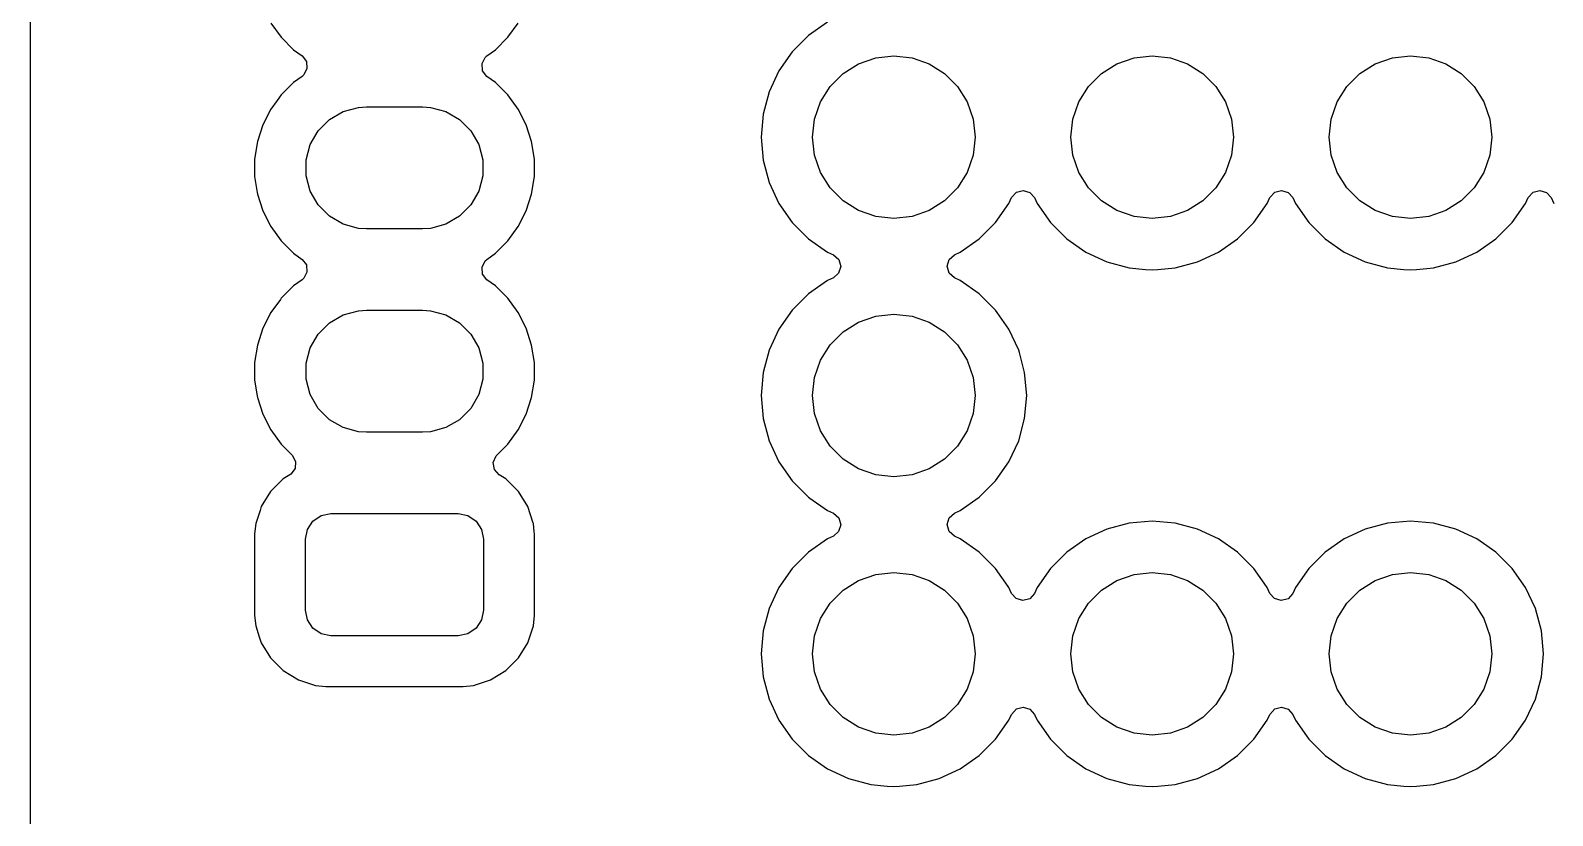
# Model space of a CAD drawing. Extents: x 0.77 to 3.27, y -3.37 to -0.68.
# Drawn here: x 0.772 to 1.362, y -2.227 to -1.923 of the extents above; entities that cross this region are included whole.
import ezdxf

# ---------------------------------------------------------------- set-up
doc = ezdxf.new("R2010")
doc.units = 0
doc.header["$MEASUREMENT"] = 0
doc.layers.add('BLACK', color=7, linetype='CONTINUOUS')

msp = doc.modelspace()

# ---------------------------------------------------------------- linework, layer by layer
at = {"layer": 'BLACK', "linetype": 'CONTINUOUS'}
for p, q in [((0.77246, -2.27822), (0.77246, -1.73675)), ((0.8655, -1.92035), (0.86951, -1.92586)), ((0.95726, -1.92586), (0.96127, -1.92035)), ((1.08099, -1.91999), (1.07366, -1.92513)), ((0.86951, -1.92586), (0.87433, -1.93069)), ((0.95244, -1.93069), (0.95726, -1.92586)), ((1.07366, -1.92513), (1.06732, -1.93147)), ((0.87433, -1.93069), (0.87433, -1.93069)), ((0.87433, -1.93069), (0.8776, -1.93306)), ((0.94917, -1.93306), (0.95244, -1.93069)), ((1.06732, -1.93147), (1.06218, -1.93881)), ((0.8776, -1.93306), (0.87928, -1.93524)), ((0.87951, -1.93798), (0.87823, -1.94041)), ((0.87928, -1.93524), (0.87951, -1.93798)), ((0.94726, -1.93604), (0.94854, -1.93361)), ((0.94749, -1.93878), (0.94726, -1.93604)), ((0.94854, -1.93361), (0.94917, -1.93306)), ((1.08706, -1.93988), (1.09303, -1.93613)), ((1.09303, -1.93613), (1.09968, -1.9338)), ((1.09968, -1.9338), (1.10669, -1.93301)), ((1.10669, -1.93301), (1.1137, -1.9338)), ((1.1137, -1.9338), (1.12036, -1.93613)), ((1.12036, -1.93613), (1.12633, -1.93988)), ((1.18706, -1.93988), (1.19303, -1.93613)), ((1.19303, -1.93613), (1.19968, -1.9338)), ((1.19968, -1.9338), (1.20669, -1.93301)), ((1.20669, -1.93301), (1.2137, -1.9338)), ((1.2137, -1.9338), (1.22036, -1.93613)), ((1.22036, -1.93613), (1.22633, -1.93988)), ((1.28706, -1.93988), (1.29303, -1.93613)), ((1.29303, -1.93613), (1.29968, -1.9338)), ((1.29968, -1.9338), (1.30669, -1.93301)), ((1.30669, -1.93301), (1.3137, -1.9338)), ((1.3137, -1.9338), (1.32036, -1.93613)), ((1.32036, -1.93613), (1.32633, -1.93988)), ((0.87433, -1.94333), (0.86951, -1.94815)), ((0.8776, -1.94096), (0.87433, -1.94333)), ((0.87433, -1.94333), (0.87433, -1.94333)), ((0.87823, -1.94041), (0.8776, -1.94096)), ((0.94917, -1.94096), (0.94749, -1.93878)), ((0.95244, -1.94333), (0.94917, -1.94096)), ((0.95726, -1.94815), (0.95244, -1.94333)), ((1.06218, -1.93881), (1.0584, -1.94693)), ((1.06218, -1.93881), (1.06218, -1.93881)), ((1.08207, -1.94487), (1.08706, -1.93988)), ((1.12633, -1.93988), (1.13132, -1.94487)), ((1.18207, -1.94487), (1.18706, -1.93988)), ((1.22633, -1.93988), (1.23132, -1.94487)), ((1.28207, -1.94487), (1.28706, -1.93988)), ((1.32633, -1.93988), (1.33132, -1.94487)), ((0.86951, -1.94815), (0.8679, -1.95037)), ((0.86951, -1.94815), (0.86951, -1.94815)), ((0.86951, -1.94815), (0.86951, -1.94815)), ((0.96127, -1.95367), (0.95726, -1.94815)), ((1.0584, -1.94693), (1.05608, -1.95558)), ((1.0584, -1.94693), (1.0584, -1.94693)), ((1.07832, -1.95084), (1.08207, -1.94487)), ((1.13132, -1.94487), (1.13507, -1.95084)), ((1.17832, -1.95084), (1.18207, -1.94487)), ((1.23132, -1.94487), (1.23507, -1.95084)), ((1.27832, -1.95084), (1.28207, -1.94487)), ((1.33132, -1.94487), (1.33507, -1.95084)), ((0.8655, -1.95367), (0.86241, -1.95975)), ((0.8679, -1.95037), (0.8655, -1.95367)), ((0.88818, -1.95764), (0.89352, -1.95455)), ((0.89352, -1.95455), (0.89948, -1.95296)), ((0.89948, -1.95296), (0.90256, -1.95276)), ((0.90256, -1.95276), (0.92421, -1.95276)), ((0.92421, -1.95276), (0.9273, -1.95296)), ((0.9273, -1.95296), (0.93325, -1.95455)), ((0.93325, -1.95455), (0.93859, -1.95764)), ((0.96437, -1.95975), (0.96127, -1.95367)), ((1.05608, -1.95558), (1.0553, -1.9645)), ((1.05608, -1.95558), (1.05608, -1.95558)), ((1.07599, -1.9575), (1.07832, -1.95084)), ((1.13507, -1.95084), (1.1374, -1.9575)), ((1.17599, -1.9575), (1.17832, -1.95084)), ((1.23507, -1.95084), (1.2374, -1.9575)), ((1.27599, -1.9575), (1.27832, -1.95084)), ((1.33507, -1.95084), (1.3374, -1.9575)), ((0.86241, -1.95975), (0.8603, -1.96623)), ((0.88074, -1.96734), (0.88382, -1.962)), ((0.88382, -1.962), (0.88818, -1.95764)), ((0.93859, -1.95764), (0.94295, -1.962)), ((0.94295, -1.962), (0.94604, -1.96734)), ((0.96647, -1.96623), (0.96437, -1.95975)), ((1.0752, -1.9645), (1.07599, -1.9575)), ((1.1374, -1.9575), (1.13819, -1.9645)), ((1.1752, -1.9645), (1.17599, -1.9575)), ((1.2374, -1.9575), (1.23819, -1.9645)), ((1.2752, -1.9645), (1.27599, -1.9575)), ((1.3374, -1.9575), (1.33819, -1.9645)), ((0.8603, -1.96623), (0.85923, -1.97297)), ((0.87914, -1.97329), (0.88074, -1.96734)), ((0.94604, -1.96734), (0.94763, -1.97329)), ((0.96754, -1.97297), (0.96647, -1.96623)), ((1.0553, -1.9645), (1.0553, -1.9645)), ((1.0553, -1.9645), (1.05608, -1.97343)), ((1.07599, -1.97151), (1.0752, -1.9645)), ((1.13819, -1.9645), (1.1374, -1.97151)), ((1.17599, -1.97151), (1.1752, -1.9645)), ((1.23819, -1.9645), (1.2374, -1.97151)), ((1.27599, -1.97151), (1.2752, -1.9645)), ((1.33819, -1.9645), (1.3374, -1.97151)), ((0.85923, -1.97297), (0.85923, -1.97979)), ((0.87914, -1.97946), (0.87914, -1.97329)), ((0.94763, -1.97329), (0.94763, -1.97946)), ((0.96754, -1.97979), (0.96754, -1.97297)), ((1.05608, -1.97343), (1.05608, -1.97343)), ((1.05608, -1.97343), (1.0584, -1.98208)), ((1.07832, -1.97817), (1.07599, -1.97151)), ((1.1374, -1.97151), (1.13507, -1.97817)), ((1.17832, -1.97817), (1.17599, -1.97151)), ((1.2374, -1.97151), (1.23507, -1.97817)), ((1.27832, -1.97817), (1.27599, -1.97151)), ((1.3374, -1.97151), (1.33507, -1.97817)), ((0.88074, -1.98542), (0.87914, -1.97946)), ((0.94763, -1.97946), (0.94604, -1.98542)), ((1.08207, -1.98414), (1.07832, -1.97817)), ((1.13507, -1.97817), (1.13132, -1.98414)), ((1.18207, -1.98414), (1.17832, -1.97817)), ((1.23507, -1.97817), (1.23132, -1.98414)), ((1.28207, -1.98414), (1.27832, -1.97817)), ((1.33507, -1.97817), (1.33132, -1.98414)), ((0.85923, -1.97979), (0.8602, -1.98592)), ((0.88382, -1.99076), (0.88074, -1.98542)), ((0.94604, -1.98542), (0.94295, -1.99076)), ((0.96647, -1.98652), (0.96754, -1.97979)), ((1.0584, -1.98208), (1.0584, -1.98208)), ((1.0584, -1.98208), (1.06218, -1.9902)), ((1.08706, -1.98913), (1.08207, -1.98414)), ((1.13132, -1.98414), (1.12633, -1.98913)), ((1.15409, -1.98585), (1.15673, -1.9851)), ((1.15673, -1.9851), (1.15936, -1.9859)), ((1.18706, -1.98913), (1.18207, -1.98414)), ((1.23132, -1.98414), (1.22633, -1.98913)), ((1.25409, -1.98585), (1.25673, -1.9851)), ((1.25673, -1.9851), (1.25936, -1.9859)), ((1.28706, -1.98913), (1.28207, -1.98414)), ((1.33132, -1.98414), (1.32633, -1.98913)), ((1.35409, -1.98585), (1.35673, -1.9851)), ((1.35673, -1.9851), (1.35936, -1.9859)), ((0.8602, -1.98592), (0.8603, -1.98652)), ((0.8603, -1.98652), (0.86241, -1.99301)), ((0.88818, -1.99512), (0.88382, -1.99076)), ((0.94295, -1.99076), (0.93859, -1.99512)), ((0.96437, -1.99301), (0.96647, -1.98652)), ((1.06218, -1.9902), (1.06218, -1.9902)), ((1.06218, -1.9902), (1.06732, -1.99754)), ((1.09303, -1.99288), (1.08706, -1.98913)), ((1.12633, -1.98913), (1.12036, -1.99288)), ((1.14606, -1.99754), (1.1512, -1.9902)), ((1.1512, -1.9902), (1.15227, -1.98792)), ((1.15227, -1.98792), (1.15409, -1.98585)), ((1.15936, -1.9859), (1.16112, -1.98792)), ((1.16112, -1.98792), (1.16218, -1.9902)), ((1.16218, -1.9902), (1.16218, -1.9902)), ((1.16218, -1.9902), (1.16732, -1.99754)), ((1.19303, -1.99288), (1.18706, -1.98913)), ((1.22633, -1.98913), (1.22036, -1.99288)), ((1.24606, -1.99754), (1.2512, -1.9902)), ((1.2512, -1.9902), (1.25227, -1.98792)), ((1.25227, -1.98792), (1.25409, -1.98585)), ((1.25936, -1.9859), (1.26112, -1.98792)), ((1.26112, -1.98792), (1.26218, -1.9902)), ((1.26218, -1.9902), (1.26218, -1.9902)), ((1.26218, -1.9902), (1.26732, -1.99754)), ((1.29303, -1.99288), (1.28706, -1.98913)), ((1.32633, -1.98913), (1.32036, -1.99288)), ((1.34606, -1.99754), (1.3512, -1.9902)), ((1.3512, -1.9902), (1.35227, -1.98792)), ((1.35227, -1.98792), (1.35409, -1.98585)), ((1.35936, -1.9859), (1.36112, -1.98792)), ((1.36112, -1.98792), (1.36218, -1.9902)), ((0.86241, -1.99301), (0.8655, -1.99909)), ((0.89352, -1.9982), (0.88818, -1.99512)), ((0.93859, -1.99512), (0.93325, -1.9982)), ((0.96127, -1.99909), (0.96437, -1.99301)), ((1.09968, -1.99521), (1.09303, -1.99288)), ((1.10669, -1.996), (1.09968, -1.99521)), ((1.1137, -1.99521), (1.10669, -1.996)), ((1.12036, -1.99288), (1.1137, -1.99521)), ((1.19968, -1.99521), (1.19303, -1.99288)), ((1.20669, -1.996), (1.19968, -1.99521)), ((1.2137, -1.99521), (1.20669, -1.996)), ((1.22036, -1.99288), (1.2137, -1.99521)), ((1.29968, -1.99521), (1.29303, -1.99288)), ((1.30669, -1.996), (1.29968, -1.99521)), ((1.3137, -1.99521), (1.30669, -1.996)), ((1.32036, -1.99288), (1.3137, -1.99521)), ((0.8655, -1.99909), (0.86951, -2.0046)), ((0.89948, -1.9998), (0.89352, -1.9982)), ((0.90256, -2), (0.89948, -1.9998)), ((0.92421, -2), (0.90256, -2)), ((0.9273, -1.9998), (0.92421, -2)), ((0.93325, -1.9982), (0.9273, -1.9998)), ((0.95726, -2.0046), (0.96127, -1.99909)), ((1.06732, -1.99754), (1.07366, -2.00388)), ((1.13973, -2.00388), (1.14606, -1.99754)), ((1.16732, -1.99754), (1.17366, -2.00388)), ((1.23973, -2.00388), (1.24606, -1.99754)), ((1.26732, -1.99754), (1.27366, -2.00388)), ((1.33973, -2.00388), (1.34606, -1.99754)), ((0.86951, -2.0046), (0.87433, -2.00943)), ((0.95244, -2.00943), (0.95726, -2.0046)), ((1.07366, -2.00388), (1.07366, -2.00388)), ((1.07366, -2.00388), (1.08099, -2.00901)), ((1.08099, -2.00901), (1.08328, -2.01008)), ((1.13011, -2.01008), (1.13239, -2.00901)), ((1.13239, -2.00901), (1.13973, -2.00388)), ((1.17366, -2.00388), (1.17366, -2.00388)), ((1.17366, -2.00388), (1.18099, -2.00901)), ((1.18099, -2.00901), (1.18911, -2.0128)), ((1.22427, -2.0128), (1.23239, -2.00901)), ((1.23239, -2.00901), (1.23973, -2.00388)), ((1.27366, -2.00388), (1.27366, -2.00388)), ((1.27366, -2.00388), (1.28099, -2.00901)), ((1.28099, -2.00901), (1.28911, -2.0128)), ((1.32427, -2.0128), (1.33239, -2.00901)), ((1.33239, -2.00901), (1.33973, -2.00388)), ((0.87433, -2.00943), (0.87433, -2.00943)), ((0.87433, -2.00943), (0.8776, -2.0118)), ((0.8776, -2.0118), (0.87928, -2.01398)), ((0.87928, -2.01398), (0.87951, -2.01672)), ((0.94726, -2.01478), (0.94854, -2.01235)), ((0.94749, -2.01752), (0.94726, -2.01478)), ((0.94854, -2.01235), (0.94917, -2.0118)), ((0.94917, -2.0118), (0.95244, -2.00943)), ((1.08328, -2.01008), (1.08534, -2.0119)), ((1.0861, -2.01454), (1.0853, -2.01718)), ((1.08534, -2.0119), (1.0861, -2.01454)), ((1.12729, -2.01447), (1.12808, -2.01183)), ((1.12804, -2.01711), (1.12729, -2.01447)), ((1.12808, -2.01183), (1.13011, -2.01008)), ((1.18911, -2.0128), (1.19777, -2.01512)), ((1.21562, -2.01512), (1.22427, -2.0128)), ((1.28911, -2.0128), (1.29777, -2.01512)), ((1.31562, -2.01512), (1.32427, -2.0128)), ((0.8776, -2.0197), (0.87433, -2.02207)), ((0.87823, -2.01915), (0.8776, -2.0197)), ((0.87951, -2.01672), (0.87823, -2.01915)), ((0.94917, -2.0197), (0.94749, -2.01752)), ((0.95244, -2.02207), (0.94917, -2.0197)), ((1.08099, -2.01999), (1.07366, -2.02513)), ((1.08328, -2.01893), (1.08099, -2.01999)), ((1.08099, -2.01999), (1.08099, -2.01999)), ((1.0853, -2.01718), (1.08328, -2.01893)), ((1.13011, -2.01893), (1.12804, -2.01711)), ((1.13239, -2.01999), (1.13011, -2.01893)), ((1.13973, -2.02513), (1.13239, -2.01999)), ((1.13239, -2.01999), (1.13239, -2.01999)), ((1.19777, -2.01512), (1.20414, -2.01568)), ((1.20414, -2.01568), (1.20669, -2.0159)), ((1.20669, -2.0159), (1.20892, -2.01571)), ((1.20669, -2.0159), (1.20669, -2.0159)), ((1.20669, -2.0159), (1.20669, -2.0159)), ((1.20892, -2.01571), (1.21562, -2.01512)), ((1.29777, -2.01512), (1.30414, -2.01568)), ((1.30414, -2.01568), (1.30669, -2.0159)), ((1.30669, -2.0159), (1.30892, -2.01571)), ((1.30669, -2.0159), (1.30669, -2.0159)), ((1.30669, -2.0159), (1.30669, -2.0159)), ((1.30892, -2.01571), (1.31562, -2.01512)), ((0.87433, -2.02207), (0.86951, -2.02689)), ((0.87433, -2.02207), (0.87433, -2.02207)), ((0.95726, -2.02689), (0.95244, -2.02207)), ((1.07366, -2.02513), (1.06732, -2.03147)), ((1.14606, -2.03147), (1.13973, -2.02513)), ((0.8655, -2.03241), (0.86241, -2.03849)), ((0.86919, -2.02733), (0.8655, -2.03241)), ((0.86951, -2.02689), (0.86919, -2.02733)), ((0.86951, -2.02689), (0.86951, -2.02689)), ((0.86951, -2.02689), (0.86951, -2.02689)), ((0.89352, -2.03329), (0.89948, -2.0317)), ((0.89948, -2.0317), (0.90256, -2.0315)), ((0.90256, -2.0315), (0.92421, -2.0315)), ((0.92421, -2.0315), (0.9273, -2.0317)), ((0.9273, -2.0317), (0.93325, -2.03329)), ((0.96127, -2.03241), (0.95726, -2.02689)), ((0.96437, -2.03849), (0.96127, -2.03241)), ((1.06732, -2.03147), (1.06218, -2.03881)), ((1.14673, -2.03241), (1.14606, -2.03147)), ((1.1512, -2.03881), (1.14673, -2.03241)), ((0.86241, -2.03849), (0.8603, -2.04497)), ((0.88382, -2.04074), (0.88818, -2.03638)), ((0.88818, -2.03638), (0.89352, -2.03329)), ((0.93325, -2.03329), (0.93859, -2.03638)), ((0.93859, -2.03638), (0.94295, -2.04074)), ((0.96647, -2.04497), (0.96437, -2.03849)), ((1.08706, -2.03988), (1.09303, -2.03613)), ((1.09303, -2.03613), (1.09968, -2.0338)), ((1.09968, -2.0338), (1.10669, -2.03301)), ((1.10669, -2.03301), (1.1137, -2.0338)), ((1.1137, -2.0338), (1.12036, -2.03613)), ((1.12036, -2.03613), (1.12633, -2.03988)), ((0.88074, -2.04608), (0.88382, -2.04074)), ((0.94295, -2.04074), (0.94604, -2.04608)), ((1.06218, -2.03881), (1.0584, -2.04693)), ((1.06218, -2.03881), (1.06218, -2.03881)), ((1.08207, -2.04487), (1.08706, -2.03988)), ((1.12633, -2.03988), (1.13132, -2.04487)), ((1.15499, -2.04693), (1.1512, -2.03881)), ((0.8603, -2.04497), (0.85923, -2.05171)), ((0.87914, -2.05203), (0.88074, -2.04608)), ((0.94604, -2.04608), (0.94763, -2.05203)), ((0.96754, -2.05171), (0.96647, -2.04497)), ((1.0584, -2.04693), (1.05608, -2.05558)), ((1.0584, -2.04693), (1.0584, -2.04693)), ((1.07832, -2.05084), (1.08207, -2.04487)), ((1.13132, -2.04487), (1.13507, -2.05084)), ((1.15526, -2.04792), (1.15499, -2.04693)), ((1.15499, -2.04693), (1.15499, -2.04693)), ((1.15731, -2.05558), (1.15526, -2.04792)), ((0.85923, -2.05171), (0.85923, -2.05853)), ((0.87914, -2.0582), (0.87914, -2.05203)), ((0.94763, -2.05203), (0.94763, -2.0582)), ((0.96754, -2.05853), (0.96754, -2.05171)), ((1.05608, -2.05558), (1.0553, -2.0645)), ((1.05608, -2.05558), (1.05608, -2.05558)), ((1.07599, -2.0575), (1.07832, -2.05084)), ((1.13507, -2.05084), (1.1374, -2.0575)), ((1.15809, -2.0645), (1.15731, -2.05558)), ((0.85923, -2.05853), (0.8602, -2.06466)), ((0.88074, -2.06416), (0.87914, -2.0582)), ((0.94763, -2.0582), (0.94604, -2.06416)), ((0.96647, -2.06526), (0.96754, -2.05853)), ((1.0752, -2.0645), (1.07599, -2.0575)), ((1.1374, -2.0575), (1.13819, -2.0645)), ((0.8602, -2.06466), (0.8603, -2.06526)), ((0.8603, -2.06526), (0.86241, -2.07175)), ((0.88382, -2.0695), (0.88074, -2.06416)), ((0.94604, -2.06416), (0.94295, -2.0695)), ((0.96437, -2.07175), (0.96647, -2.06526)), ((1.0553, -2.0645), (1.0553, -2.0645)), ((1.0553, -2.0645), (1.05608, -2.07343)), ((1.07599, -2.07151), (1.0752, -2.0645)), ((1.13819, -2.0645), (1.1374, -2.07151)), ((1.15731, -2.07343), (1.15809, -2.0645)), ((0.86241, -2.07175), (0.8655, -2.07783)), ((0.88818, -2.07386), (0.88382, -2.0695)), ((0.89352, -2.07694), (0.88818, -2.07386)), ((0.93859, -2.07386), (0.93325, -2.07694)), ((0.94295, -2.0695), (0.93859, -2.07386)), ((0.96127, -2.07783), (0.96437, -2.07175)), ((1.05608, -2.07343), (1.05608, -2.07343)), ((1.05608, -2.07343), (1.0584, -2.08208)), ((1.07832, -2.07817), (1.07599, -2.07151)), ((1.1374, -2.07151), (1.13507, -2.07817)), ((1.15499, -2.08208), (1.15731, -2.07343)), ((0.8655, -2.07783), (0.86951, -2.08334)), ((0.89948, -2.07854), (0.89352, -2.07694)), ((0.90256, -2.07874), (0.89948, -2.07854)), ((0.92421, -2.07874), (0.90256, -2.07874)), ((0.9273, -2.07854), (0.92421, -2.07874)), ((0.93325, -2.07694), (0.9273, -2.07854)), ((0.95726, -2.08334), (0.96127, -2.07783)), ((1.08207, -2.08414), (1.07832, -2.07817)), ((1.13507, -2.07817), (1.13132, -2.08414)), ((0.86951, -2.08334), (0.86951, -2.08334)), ((0.86951, -2.08334), (0.87375, -2.08758)), ((0.95303, -2.08758), (0.95726, -2.08334)), ((1.0584, -2.08208), (1.0584, -2.08208)), ((1.0584, -2.08208), (1.06218, -2.0902)), ((1.08706, -2.08913), (1.08207, -2.08414)), ((1.13132, -2.08414), (1.12633, -2.08913)), ((1.1512, -2.0902), (1.15499, -2.08208)), ((0.87375, -2.08758), (0.87506, -2.08999)), ((0.87506, -2.08999), (0.87487, -2.09274)), ((0.95163, -2.09042), (0.95273, -2.0879)), ((0.95208, -2.09314), (0.95163, -2.09042)), ((0.95273, -2.0879), (0.95303, -2.08758)), ((1.06218, -2.0902), (1.06218, -2.0902)), ((1.06218, -2.0902), (1.06732, -2.09754)), ((1.09303, -2.09288), (1.08706, -2.08913)), ((1.12633, -2.08913), (1.12036, -2.09288)), ((1.14606, -2.09754), (1.1512, -2.0902)), ((0.87033, -2.09674), (0.86544, -2.10163)), ((0.87286, -2.09518), (0.87033, -2.09674)), ((0.87322, -2.09494), (0.87286, -2.09518)), ((0.87487, -2.09274), (0.87322, -2.09494)), ((0.95392, -2.09518), (0.95208, -2.09314)), ((0.95644, -2.09674), (0.95392, -2.09518)), ((0.96133, -2.10163), (0.95644, -2.09674)), ((0.95644, -2.09674), (0.95644, -2.09674)), ((1.09968, -2.09521), (1.09303, -2.09288)), ((1.10669, -2.096), (1.09968, -2.09521)), ((1.1137, -2.09521), (1.10669, -2.096)), ((1.12036, -2.09288), (1.1137, -2.09521)), ((0.86544, -2.10163), (0.86182, -2.10751)), ((0.96495, -2.10751), (0.96133, -2.10163)), ((1.06732, -2.09754), (1.07366, -2.10388)), ((1.13973, -2.10388), (1.14606, -2.09754)), ((0.86132, -2.10901), (0.85965, -2.11406)), ((0.86182, -2.10751), (0.86132, -2.10901)), ((0.86182, -2.10751), (0.86182, -2.10751)), ((0.96707, -2.11389), (0.96495, -2.10751)), ((1.07366, -2.10388), (1.07419, -2.10425)), ((1.07419, -2.10425), (1.08099, -2.10901)), ((1.08099, -2.10901), (1.08328, -2.11008)), ((1.13011, -2.11008), (1.13239, -2.10901)), ((1.13239, -2.10901), (1.13973, -2.10388)), ((0.85965, -2.11406), (0.85923, -2.11811)), ((0.85965, -2.11406), (0.85965, -2.11406)), ((0.85965, -2.11406), (0.85965, -2.11406)), ((0.87969, -2.11631), (0.88182, -2.11312)), ((0.88182, -2.11312), (0.88501, -2.11099)), ((0.88501, -2.11099), (0.88878, -2.11024)), ((0.88878, -2.11024), (0.93799, -2.11024)), ((0.93799, -2.11024), (0.94176, -2.11099)), ((0.94176, -2.11099), (0.94495, -2.11312)), ((0.94495, -2.11312), (0.94709, -2.11631)), ((0.96713, -2.11406), (0.96707, -2.11389)), ((0.96745, -2.11728), (0.96713, -2.11406)), ((0.96713, -2.11406), (0.96713, -2.11406)), ((1.08328, -2.11008), (1.08534, -2.1119)), ((1.0861, -2.11454), (1.0853, -2.11718)), ((1.08534, -2.1119), (1.0861, -2.11454)), ((1.12729, -2.11447), (1.12808, -2.11183)), ((1.12804, -2.11711), (1.12729, -2.11447)), ((1.12808, -2.11183), (1.13011, -2.11008)), ((1.19777, -2.11389), (1.18911, -2.11621)), ((1.20669, -2.11311), (1.19777, -2.11389)), ((1.19777, -2.11389), (1.19777, -2.11389)), ((1.21562, -2.11389), (1.20669, -2.11311)), ((1.20669, -2.11311), (1.20669, -2.11311)), ((1.22427, -2.11621), (1.21562, -2.11389)), ((1.21562, -2.11389), (1.21562, -2.11389)), ((1.21562, -2.11389), (1.21562, -2.11389)), ((1.21562, -2.11389), (1.21562, -2.11389)), ((1.21562, -2.11389), (1.21562, -2.11389)), ((1.29777, -2.11389), (1.28911, -2.11621)), ((1.30669, -2.11311), (1.29777, -2.11389)), ((1.29777, -2.11389), (1.29777, -2.11389)), ((1.31562, -2.11389), (1.30669, -2.11311)), ((1.30669, -2.11311), (1.30669, -2.11311)), ((1.32427, -2.11621), (1.31562, -2.11389)), ((1.31562, -2.11389), (1.31562, -2.11389)), ((1.31562, -2.11389), (1.31562, -2.11389)), ((1.31562, -2.11389), (1.31562, -2.11389)), ((1.31562, -2.11389), (1.31562, -2.11389)), ((0.85923, -2.11811), (0.85923, -2.14961)), ((0.87894, -2.12008), (0.87969, -2.11631)), ((0.87894, -2.14764), (0.87894, -2.12008)), ((0.94709, -2.11631), (0.94783, -2.12008)), ((0.94783, -2.12008), (0.94783, -2.14764)), ((0.96754, -2.11811), (0.96745, -2.11728)), ((0.96754, -2.14961), (0.96754, -2.11811)), ((1.08099, -2.11999), (1.07366, -2.12513)), ((1.08328, -2.11893), (1.08099, -2.11999)), ((1.08099, -2.11999), (1.08099, -2.11999)), ((1.0853, -2.11718), (1.08328, -2.11893)), ((1.13011, -2.11893), (1.12804, -2.11711)), ((1.13239, -2.11999), (1.13011, -2.11893)), ((1.13973, -2.12513), (1.13239, -2.11999)), ((1.13239, -2.11999), (1.13239, -2.11999)), ((1.18099, -2.11999), (1.17366, -2.12513)), ((1.18911, -2.11621), (1.18099, -2.11999)), ((1.18099, -2.11999), (1.18099, -2.11999)), ((1.18911, -2.11621), (1.18911, -2.11621)), ((1.23239, -2.11999), (1.22427, -2.11621)), ((1.22427, -2.11621), (1.22427, -2.11621)), ((1.23973, -2.12513), (1.23239, -2.11999)), ((1.23239, -2.11999), (1.23239, -2.11999)), ((1.28099, -2.11999), (1.27366, -2.12513)), ((1.28911, -2.11621), (1.28099, -2.11999)), ((1.28099, -2.11999), (1.28099, -2.11999)), ((1.28911, -2.11621), (1.28911, -2.11621)), ((1.33239, -2.11999), (1.32427, -2.11621)), ((1.32427, -2.11621), (1.32427, -2.11621)), ((1.33973, -2.12513), (1.33239, -2.11999)), ((1.33239, -2.11999), (1.33239, -2.11999)), ((1.07366, -2.12513), (1.06732, -2.13147)), ((1.14606, -2.13147), (1.13973, -2.12513)), ((1.17366, -2.12513), (1.16732, -2.13147)), ((1.24606, -2.13147), (1.23973, -2.12513)), ((1.27366, -2.12513), (1.26732, -2.13147)), ((1.34606, -2.13147), (1.33973, -2.12513)), ((1.06732, -2.13147), (1.06218, -2.13881)), ((1.15097, -2.13847), (1.14606, -2.13147)), ((1.14606, -2.13147), (1.14606, -2.13147)), ((1.16732, -2.13147), (1.16218, -2.13881)), ((1.25097, -2.13847), (1.24606, -2.13147)), ((1.24606, -2.13147), (1.24606, -2.13147)), ((1.26732, -2.13147), (1.26218, -2.13881)), ((1.3512, -2.13881), (1.34606, -2.13147)), ((1.34606, -2.13147), (1.34606, -2.13147)), ((1.08706, -2.13988), (1.09303, -2.13613)), ((1.09303, -2.13613), (1.09968, -2.1338)), ((1.09968, -2.1338), (1.10669, -2.13301)), ((1.10669, -2.13301), (1.1137, -2.1338)), ((1.1137, -2.1338), (1.12036, -2.13613)), ((1.12036, -2.13613), (1.12633, -2.13988)), ((1.1512, -2.13881), (1.15097, -2.13847)), ((1.18706, -2.13988), (1.19303, -2.13613)), ((1.19303, -2.13613), (1.19968, -2.1338)), ((1.19968, -2.1338), (1.20669, -2.13301)), ((1.20669, -2.13301), (1.2137, -2.1338)), ((1.2137, -2.1338), (1.22036, -2.13613)), ((1.22036, -2.13613), (1.22633, -2.13988)), ((1.2512, -2.13881), (1.25097, -2.13847)), ((1.28706, -2.13988), (1.29303, -2.13613)), ((1.29303, -2.13613), (1.29968, -2.1338)), ((1.29968, -2.1338), (1.30669, -2.13301)), ((1.30669, -2.13301), (1.3137, -2.1338)), ((1.3137, -2.1338), (1.32036, -2.13613)), ((1.32036, -2.13613), (1.32633, -2.13988)), ((1.06218, -2.13881), (1.0584, -2.14693)), ((1.06218, -2.13881), (1.06218, -2.13881)), ((1.08207, -2.14487), (1.08706, -2.13988)), ((1.12633, -2.13988), (1.13132, -2.14487)), ((1.15227, -2.14109), (1.1512, -2.13881)), ((1.1512, -2.13881), (1.1512, -2.13881)), ((1.15402, -2.14311), (1.15227, -2.14109)), ((1.15665, -2.14391), (1.15402, -2.14311)), ((1.1593, -2.14315), (1.15665, -2.14391)), ((1.16112, -2.14109), (1.1593, -2.14315)), ((1.16218, -2.13881), (1.16112, -2.14109)), ((1.16218, -2.13881), (1.16218, -2.13881)), ((1.18207, -2.14487), (1.18706, -2.13988)), ((1.22633, -2.13988), (1.23132, -2.14487)), ((1.25227, -2.14109), (1.2512, -2.13881)), ((1.2512, -2.13881), (1.2512, -2.13881)), ((1.25402, -2.14311), (1.25227, -2.14109)), ((1.25665, -2.14391), (1.25402, -2.14311)), ((1.2593, -2.14315), (1.25665, -2.14391)), ((1.26112, -2.14109), (1.2593, -2.14315)), ((1.26218, -2.13881), (1.26112, -2.14109)), ((1.26218, -2.13881), (1.26218, -2.13881)), ((1.28207, -2.14487), (1.28706, -2.13988)), ((1.32633, -2.13988), (1.33132, -2.14487)), ((1.35499, -2.14693), (1.3512, -2.13881)), ((0.85923, -2.14961), (0.85923, -2.14961)), ((0.85923, -2.14961), (0.85965, -2.15365)), ((0.87969, -2.1514), (0.87894, -2.14764)), ((0.94783, -2.14764), (0.94709, -2.1514)), ((0.96713, -2.15365), (0.96754, -2.14961)), ((1.0584, -2.14693), (1.05608, -2.15558)), ((1.0584, -2.14693), (1.0584, -2.14693)), ((1.07832, -2.15084), (1.08207, -2.14487)), ((1.13132, -2.14487), (1.13507, -2.15084)), ((1.17832, -2.15084), (1.18207, -2.14487)), ((1.23132, -2.14487), (1.23507, -2.15084)), ((1.27832, -2.15084), (1.28207, -2.14487)), ((1.33132, -2.14487), (1.33507, -2.15084)), ((1.35731, -2.15558), (1.35499, -2.14693)), ((0.85965, -2.15365), (0.85965, -2.15365)), ((0.85965, -2.15365), (0.86105, -2.15788)), ((0.88182, -2.1546), (0.87969, -2.1514)), ((0.88501, -2.15673), (0.88182, -2.1546)), ((0.94495, -2.1546), (0.94176, -2.15673)), ((0.94709, -2.1514), (0.94495, -2.1546)), ((0.96495, -2.16021), (0.96713, -2.15365)), ((1.05608, -2.15558), (1.0553, -2.1645)), ((1.05608, -2.15558), (1.05608, -2.15558)), ((1.07599, -2.1575), (1.07832, -2.15084)), ((1.13507, -2.15084), (1.1374, -2.1575)), ((1.17599, -2.1575), (1.17832, -2.15084)), ((1.23507, -2.15084), (1.2374, -2.1575)), ((1.27599, -2.1575), (1.27832, -2.15084)), ((1.33507, -2.15084), (1.3374, -2.1575)), ((1.35809, -2.1645), (1.35731, -2.15558)), ((0.86105, -2.15788), (0.86182, -2.16021)), ((0.86182, -2.16021), (0.86544, -2.16609)), ((0.88878, -2.15748), (0.88501, -2.15673)), ((0.93799, -2.15748), (0.88878, -2.15748)), ((0.94176, -2.15673), (0.93799, -2.15748)), ((0.96133, -2.16609), (0.96495, -2.16021)), ((1.0752, -2.1645), (1.07599, -2.1575)), ((1.1374, -2.1575), (1.13819, -2.1645)), ((1.1752, -2.1645), (1.17599, -2.1575)), ((1.2374, -2.1575), (1.23819, -2.1645)), ((1.2752, -2.1645), (1.27599, -2.1575)), ((1.3374, -2.1575), (1.33819, -2.1645)), ((0.86544, -2.16609), (0.87033, -2.17097)), ((0.95644, -2.17097), (0.96133, -2.16609)), ((1.0553, -2.1645), (1.0553, -2.1645)), ((1.0553, -2.1645), (1.05608, -2.17343)), ((1.07599, -2.17151), (1.0752, -2.1645)), ((1.13819, -2.1645), (1.1374, -2.17151)), ((1.17599, -2.17151), (1.1752, -2.1645)), ((1.23819, -2.1645), (1.2374, -2.17151)), ((1.27599, -2.17151), (1.2752, -2.1645)), ((1.33819, -2.1645), (1.3374, -2.17151)), ((1.35731, -2.17343), (1.35809, -2.1645)), ((0.87033, -2.17097), (0.87621, -2.1746)), ((0.95056, -2.1746), (0.95644, -2.17097)), ((1.05608, -2.17343), (1.05608, -2.17343)), ((1.05608, -2.17343), (1.0584, -2.18208)), ((1.07832, -2.17817), (1.07599, -2.17151)), ((1.1374, -2.17151), (1.13507, -2.17817)), ((1.17832, -2.17817), (1.17599, -2.17151)), ((1.2374, -2.17151), (1.23507, -2.17817)), ((1.27832, -2.17817), (1.27599, -2.17151)), ((1.3374, -2.17151), (1.33507, -2.17817)), ((1.35499, -2.18208), (1.35731, -2.17343)), ((0.87621, -2.1746), (0.88276, -2.17677)), ((0.88276, -2.17677), (0.88681, -2.17719)), ((0.88681, -2.17719), (0.93996, -2.17719)), ((0.93996, -2.17719), (0.94401, -2.17677)), ((0.94401, -2.17677), (0.95056, -2.1746)), ((1.08207, -2.18414), (1.07832, -2.17817)), ((1.13507, -2.17817), (1.13132, -2.18414)), ((1.18207, -2.18414), (1.17832, -2.17817)), ((1.23507, -2.17817), (1.23132, -2.18414)), ((1.28207, -2.18414), (1.27832, -2.17817)), ((1.33507, -2.17817), (1.33132, -2.18414)), ((1.0584, -2.18208), (1.0584, -2.18208)), ((1.0584, -2.18208), (1.06218, -2.1902)), ((1.08706, -2.18913), (1.08207, -2.18414)), ((1.13132, -2.18414), (1.12633, -2.18913)), ((1.15227, -2.18792), (1.15409, -2.18585)), ((1.15409, -2.18585), (1.15673, -2.1851)), ((1.15673, -2.1851), (1.15936, -2.1859)), ((1.18706, -2.18913), (1.18207, -2.18414)), ((1.23132, -2.18414), (1.22633, -2.18913)), ((1.25227, -2.18792), (1.25409, -2.18585)), ((1.25409, -2.18585), (1.25673, -2.1851)), ((1.25673, -2.1851), (1.25936, -2.1859)), ((1.28706, -2.18913), (1.28207, -2.18414)), ((1.33132, -2.18414), (1.32633, -2.18913)), ((1.3512, -2.1902), (1.35499, -2.18208)), ((1.06218, -2.1902), (1.06218, -2.1902)), ((1.06218, -2.1902), (1.06732, -2.19754)), ((1.09303, -2.19288), (1.08706, -2.18913)), ((1.12633, -2.18913), (1.12036, -2.19288)), ((1.14606, -2.19754), (1.1512, -2.1902)), ((1.1512, -2.1902), (1.15227, -2.18792)), ((1.15936, -2.1859), (1.16112, -2.18792)), ((1.16112, -2.18792), (1.16218, -2.1902)), ((1.16218, -2.1902), (1.16218, -2.1902)), ((1.16218, -2.1902), (1.16732, -2.19754)), ((1.19303, -2.19288), (1.18706, -2.18913)), ((1.22633, -2.18913), (1.22036, -2.19288)), ((1.24606, -2.19754), (1.2512, -2.1902)), ((1.2512, -2.1902), (1.25227, -2.18792)), ((1.25936, -2.1859), (1.26112, -2.18792)), ((1.26112, -2.18792), (1.26218, -2.1902)), ((1.26218, -2.1902), (1.26218, -2.1902)), ((1.26218, -2.1902), (1.26732, -2.19754)), ((1.29303, -2.19288), (1.28706, -2.18913)), ((1.32633, -2.18913), (1.32036, -2.19288)), ((1.34606, -2.19754), (1.3512, -2.1902)), ((1.06732, -2.19754), (1.07366, -2.20388)), ((1.09968, -2.19521), (1.09303, -2.19288)), ((1.10669, -2.196), (1.09968, -2.19521)), ((1.1137, -2.19521), (1.10669, -2.196)), ((1.12036, -2.19288), (1.1137, -2.19521)), ((1.13973, -2.20388), (1.14606, -2.19754)), ((1.16732, -2.19754), (1.17366, -2.20388)), ((1.19968, -2.19521), (1.19303, -2.19288)), ((1.20669, -2.196), (1.19968, -2.19521)), ((1.2137, -2.19521), (1.20669, -2.196)), ((1.22036, -2.19288), (1.2137, -2.19521)), ((1.23973, -2.20388), (1.24606, -2.19754)), ((1.26732, -2.19754), (1.27366, -2.20388)), ((1.29968, -2.19521), (1.29303, -2.19288)), ((1.30669, -2.196), (1.29968, -2.19521)), ((1.3137, -2.19521), (1.30669, -2.196)), ((1.32036, -2.19288), (1.3137, -2.19521)), ((1.33973, -2.20388), (1.34606, -2.19754)), ((1.07366, -2.20388), (1.07366, -2.20388)), ((1.07366, -2.20388), (1.08099, -2.20901)), ((1.08099, -2.20901), (1.08911, -2.2128)), ((1.12427, -2.2128), (1.13239, -2.20901)), ((1.13239, -2.20901), (1.13973, -2.20388)), ((1.17366, -2.20388), (1.17366, -2.20388)), ((1.17366, -2.20388), (1.18099, -2.20901)), ((1.18099, -2.20901), (1.18911, -2.2128)), ((1.22427, -2.2128), (1.23239, -2.20901)), ((1.23239, -2.20901), (1.23973, -2.20388)), ((1.27366, -2.20388), (1.27366, -2.20388)), ((1.27366, -2.20388), (1.28099, -2.20901)), ((1.28099, -2.20901), (1.28911, -2.2128)), ((1.32427, -2.2128), (1.33239, -2.20901)), ((1.33239, -2.20901), (1.33973, -2.20388)), ((1.08911, -2.2128), (1.09777, -2.21512)), ((1.09777, -2.21512), (1.10414, -2.21568)), ((1.10892, -2.21571), (1.11562, -2.21512)), ((1.11562, -2.21512), (1.12427, -2.2128)), ((1.18911, -2.2128), (1.19777, -2.21512)), ((1.19777, -2.21512), (1.20414, -2.21568)), ((1.20892, -2.21571), (1.21562, -2.21512)), ((1.21562, -2.21512), (1.22427, -2.2128)), ((1.28911, -2.2128), (1.29777, -2.21512)), ((1.29777, -2.21512), (1.30414, -2.21568)), ((1.30892, -2.21571), (1.31562, -2.21512)), ((1.31562, -2.21512), (1.32427, -2.2128)), ((1.10414, -2.21568), (1.10669, -2.2159)), ((1.10669, -2.2159), (1.10892, -2.21571)), ((1.10669, -2.2159), (1.10669, -2.2159)), ((1.10669, -2.2159), (1.10669, -2.2159)), ((1.20414, -2.21568), (1.20669, -2.2159)), ((1.20669, -2.2159), (1.20892, -2.21571)), ((1.20669, -2.2159), (1.20669, -2.2159)), ((1.20669, -2.2159), (1.20669, -2.2159)), ((1.30414, -2.21568), (1.30669, -2.2159)), ((1.30669, -2.2159), (1.30892, -2.21571)), ((1.30669, -2.2159), (1.30669, -2.2159)), ((1.30669, -2.2159), (1.30669, -2.2159))]:
    msp.add_line(p, q, dxfattribs=at)

doc.saveas('drawing.dxf')
